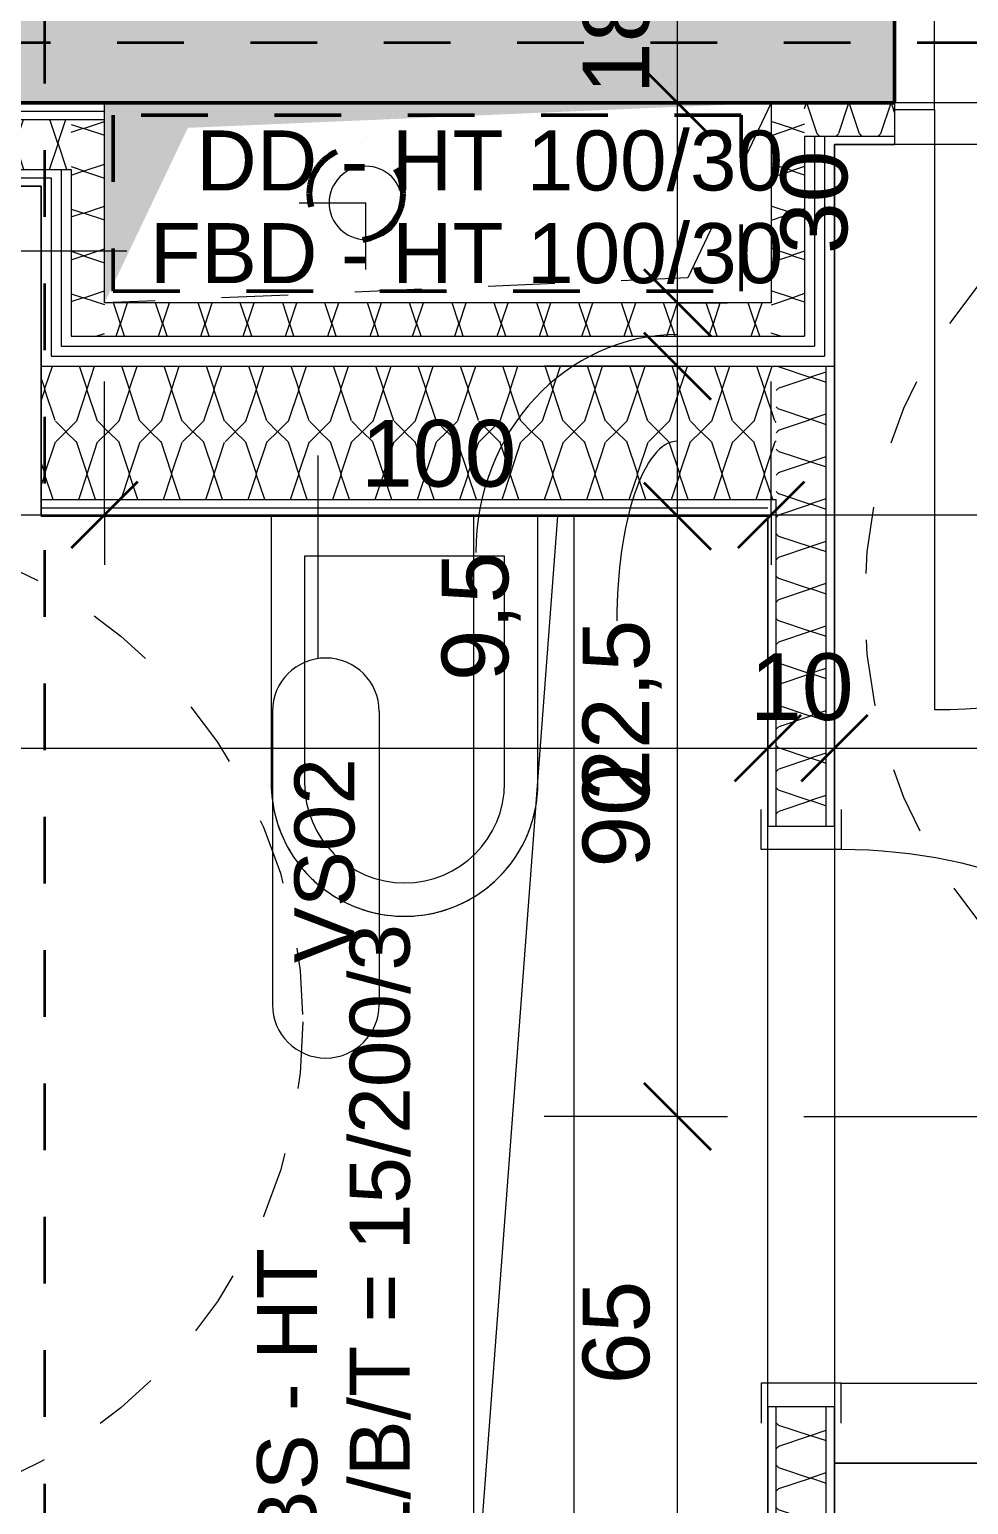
# Model space of a CAD drawing. Header units: metres. Extents: x 3.3 to 48.5, y 58.8 to 100.4.
# Drawn here: x 28.89 to 30.299, y 76.198 to 78.41 of the extents above; entities that cross this region are included whole.
import ezdxf

# ---------------------------------------------------------------- set-up
doc = ezdxf.new("R2010")
doc.units = ezdxf.units.M
for name, pattern in [('Strich Punkt', [0.015875, 0.00635, -0.004763, 0, -0.004763]), ('Strich Punkt Mittel', [0.015875, 0.00635, -0.004763, 0, -0.004763]), ('Verdeckt', [0.003, 0.002, -0.001])]:
    doc.linetypes.add(name, pattern=pattern)
for name, color, linetype, lineweight in [('A-DETL-GENF_', 92, 'Continuous', 13), ('A_2D', 7, 'Continuous', 13), ('A_Bemassung-50_', 4, 'Continuous', 9), ('A_Bemassung_', 4, 'Continuous', 9), ('A_Beschriftung_', 7, 'Continuous', 9), ('A_Bodenschlitz', 7, 'Continuous', 5), ('A_Brandabschnitte', 30, 'Verdeckt', 50), ('A_Decken', 8, 'Continuous', 13), ('A_Durchbruch_Projektion', 8, 'Verdeckt', 5), ('A_Kanal_SW', 34, 'Strich Punkt', 100), ('A_Raeume', 7, 'Continuous', 13), ('A_Raeume_', 7, 'Continuous', 5), ('A_Raster_', 1, 'Continuous', 9), ('A_Sanitaer', 3, 'Continuous', 13), ('A_Tueren', 31, 'Continuous', 13), ('A_Waende', 7, 'Continuous', 13), ('P-PIPE', 3, 'Continuous', 5), ('P-PIPE-CNTR', 3, 'Continuous', 5)]:
    doc.layers.add(name, color=color, linetype=linetype, lineweight=lineweight)
doc.styles.add('Arial_2', font='arial.ttf', dxfattribs={"height": 0.09})
doc.styles.add('Arial_5', font='arial.ttf', dxfattribs={"height": 0.1})
doc.dimstyles.new('WGA-Bemaßung', dxfattribs={"dimscale": 0.3048, "dimtxt": 0.102026, "dimasz": 0.328084, "dimexe": 0.246063, "dimexo": 0.0625, "dimgap": 0.04101, "dimtad": 1, "dimdec": 1, "dimlfac": 100, "dimrnd": 0.5, "dimdsep": 46, "dimtxsty": 'Arial_5', "dimblk1": 'OBLIQUE', "dimblk2": 'OBLIQUE', "dimsah": 1, "dimcen": 0.09, "dimdle": 0.246063, "dimazin": 2, "dimtfac": 1, "dimtdec": 4, "dimtix": 1, "dimtmove": 0, "dimatfit": 3, "dimfxl": 0.656168, "dimfxlon": 1, "dimtvp": 1, "dimtolj": 1, "dimtzin": 0, "dimarcsym": 2})
doc.dimstyles.new('WGA-Bemaßung_1', dxfattribs={"dimscale": 0.3048, "dimtxt": 0.102026, "dimasz": 0.328084, "dimexe": 0.246063, "dimexo": 0.0625, "dimgap": 0.04101, "dimtad": 1, "dimdec": 1, "dimlfac": 100, "dimrnd": 0.5, "dimdsep": 46, "dimtxsty": 'Arial_5', "dimblk1": 'OBLIQUE', "dimblk2": 'OBLIQUE', "dimsah": 1, "dimcen": 0.09, "dimdle": 0.246063, "dimazin": 2, "dimtfac": 1, "dimtdec": 4, "dimtix": 1, "dimtmove": 1, "dimatfit": 3, "dimfxl": 0.656168, "dimfxlon": 1, "dimtvp": 1, "dimtolj": 1, "dimtzin": 0, "dimarcsym": 2})
doc.dimstyles.new('WGA-Bemaßung_2', dxfattribs={"dimscale": 0.3048, "dimtxt": 0.102026, "dimasz": 0.328084, "dimexe": 0.246063, "dimexo": 0.0625, "dimgap": 0.04101, "dimtad": 1, "dimdec": 1, "dimlfac": 100, "dimrnd": 0.5, "dimdsep": 46, "dimtxsty": 'Arial_5', "dimblk1": 'OBLIQUE', "dimblk2": 'OBLIQUE', "dimsah": 1, "dimcen": 0.09, "dimdle": 0.246063, "dimazin": 2, "dimtfac": 1, "dimtdec": 4, "dimtix": 1, "dimtmove": 2, "dimatfit": 3, "dimfxl": 0.656168, "dimfxlon": 1, "dimtvp": 1, "dimtolj": 1, "dimtzin": 0, "dimarcsym": 2})
doc.dimstyles.new('WGA-Bemaßung_3', dxfattribs={"dimscale": 0.3048, "dimtxt": 0.102026, "dimasz": 0.328084, "dimexe": 0.246063, "dimexo": 0.0625, "dimgap": 0.04101, "dimtad": 1, "dimdec": 1, "dimlfac": 100, "dimrnd": 0.5, "dimdsep": 46, "dimtxsty": 'Arial_5', "dimblk1": 'OBLIQUE', "dimblk2": 'OBLIQUE', "dimsah": 1, "dimcen": 0.09, "dimdle": 0.246063, "dimazin": 2, "dimtfac": 1, "dimtdec": 4, "dimtix": 1, "dimtmove": 0, "dimatfit": 3, "dimfxl": 0.656168, "dimfxlon": 1, "dimtvp": 1, "dimtolj": 1, "dimtzin": 0, "dimarcsym": 2})

# ---------------------------------------------------------------- blocks, each defined once
blk = doc.blocks.new('UZ_D1 - SL_0900x2000_Wohnungstür-5426849-263_PP_03DG_BT1')
at = {"layer": 'A_Tueren', "lineweight": 5}
for p, q in [((0.45, 0.1), (0.45, 1)), ((-0.51, 0.1), (-0.45, 0.1)), ((-0.45, 0.1), (-0.45, -0.1)), ((0.45, 0.1), (0.45, -0.1)), ((0.51, 0.1), (0.45, 0.1)), ((-0.45, -0.1), (-0.51, -0.1)), ((0.45, -0.1), (0.51, -0.1))]:
    blk.add_line(p, q, dxfattribs=at)
blk.add_arc((0.45, 0.1), 0.9, 90, 180, dxfattribs=at)
blk = doc.blocks.new('UZ_D1 - SL_0800x2000_Zimmertür_Stahlzarge_GK-7175609-263_PP_03DG_BT1')
at = {"layer": 'A_Tueren', "lineweight": 5}
for p, q in [((0.4, 0.06), (0.4, 0.86)), ((-0.46, 0.06), (-0.4, 0.06)), ((-0.4, 0.06), (-0.4, -0.06)), ((0.4, 0.06), (0.4, -0.06)), ((0.46, 0.06), (0.4, 0.06)), ((-0.4, -0.06), (-0.46, -0.06)), ((0.4, -0.06), (0.46, -0.06))]:
    blk.add_line(p, q, dxfattribs=at)
blk.add_arc((0.4, 0.06), 0.8, 90, 180, dxfattribs=at)
blk = doc.blocks.new('Sani_WC-Wandbasierend - 400x600-3803100-263_PP_03DG_BT1')
at = {"layer": 'A_Sanitaer', "lineweight": 5}
for p, q in [((-0.075, 0.5125), (-0.075, 0.1125)), ((-0.075, 0.5125), (-0.075, 0.1125)), ((-0.025, 0.5125), (-0.025, 0.1725)), ((0.275, 0.1725), (0.275, 0.5125)), ((0.325, 0.1125), (0.325, 0.5125)), ((0.325, 0.1125), (0.325, 0.5125)), ((-0.025, 0.1725), (0.275, 0.1725)), ((-0.075, 0.1125), (0.325, 0.1125))]:
    blk.add_line(p, q, dxfattribs=at)
for radius, start, end in [(0.2, 0, 180), (0.2, 101.334, 112.8529), (0.2, 97.6033, 101.334), (0.2, 82.3967, 97.6033), (0.2, 78.666, 82.3967), (0.2, 67.1471, 78.666), (0.2, 118.3339, 128.1952), (0.2, 112.8529, 118.3339), (0.2, 61.6661, 67.1471), (0.2, 51.8048, 61.6661), (0.2, 128.1952, 134.0719), (0.2, 45.9281, 51.8048), (0.2, 134.0719, 143.7338), (0.15, 0, 180), (0.2, 36.2662, 45.9281), (0.2, 143.7338, 149.4915), (0.2, 30.5085, 36.2662), (0.2, 152.2044, 159.851), (0.2, 149.4915, 152.0709), (0.2, 20.149, 30.5085), (0.2, 159.851, 164.7803), (0.2, 15.2197, 20.149), (0.2, 164.7803, 180), (0.2, 0, 15.2197)]:
    blk.add_arc((0.125, 0.5125), radius, start, end, dxfattribs=at)
blk = doc.blocks.new('Symbol_Schatten - Bodendurchbruch_Schatten-V39-263_PP_03DG_BT1')
at = {"layer": 'A-DETL-GENF_'}
blk.add_hatch(color=256, dxfattribs=at).paths.add_polyline_path([(-0.5, -0.15), (-0.375, 0.1125), (0.5, 0.15), (-0.5, 0.15), (-0.5, 0.1)])
blk = doc.blocks.new('Symbol_Schatten_Verdeckt_unten - Bodendurchbruch_Schatten_Verdeckt_unten-V40-263_PP_03DG_BT1')
at = {"layer": 'A_Durchbruch_Projektion'}
for p, q in [((-0.375, 0.1125), (0.5, 0.15)), ((-0.5, -0.15), (-0.375, 0.1125))]:
    blk.add_line(p, q, dxfattribs=at)
blk = doc.blocks.new('Allg_BS - HKLS-V51-263_PP_03DG_BT1')
at = {"layer": 'A_Bodenschlitz'}
for p, q in [((-0.0744, 0.0419), (-0.0744, 0.6117)), ((0.0218, 0.2144), (0.0516, 0.6117)), ((0.0756, 0.6117), (0.0756, -0.9383)), ((-0.0646, -0.9383), (0.0213, 0.2073)), ((0.0213, 0.2073), (0.0218, 0.2144)), ((-0.0744, -0.9383), (-0.0744, 0.0419)), ((-0.0744, -1.0685), (-0.0721, -1.0383)), ((-0.0744, -1.0685), (-0.0744, -1.0383)), ((0.0756, -1.0383), (0.0756, -1.0685)), ((0.0756, -1.0685), (-0.0744, -1.0685))]:
    blk.add_line(p, q, dxfattribs=at)
blk = doc.blocks.new('BS_Tuer_PP - rechts-10002445-263_PP_03DG_BT1')
at = {"layer": 'A_Beschriftung_'}
blk.add_line((0, 0.000124), (0, -0.010513), dxfattribs=at)
blk = doc.blocks.new('DIMBLOCK192-263_PP_03DG_BT1')
at = {"layer": 'A_Bemassung-50_', "lineweight": 35, "transparency": 16777216}
for p, q in [((29.862, 76.7805), (29.812, 76.8305)), ((29.862, 76.7805), (29.912, 76.7305)), ((29.862, 76.1305), (29.812, 76.1805)), ((29.862, 76.1305), (29.912, 76.0805))]:
    blk.add_line(p, q, dxfattribs=at)
at = {"layer": 'A_Bemassung-50_', "transparency": 16777216}
for p, q in [((29.862, 76.7805), (29.662, 76.7805)), ((29.862, 76.1305), (29.862, 76.7805)), ((29.862, 76.7805), (29.937, 76.7805)), ((29.862, 76.1305), (29.662, 76.1305)), ((29.862, 76.1305), (29.937, 76.1305))]:
    blk.add_line(p, q, dxfattribs=at)
at = {"layer": 'A_Bemassung-50_', "color": 0, "transparency": 16777216, "insert": (29.7197, 76.3786), "char_height": 0.1, "width": 0.184588, "attachment_point": 1, "rotation": 90, "line_spacing_factor": 0.941778, "style": 'Arial_5'}
blk.add_mtext('65', dxfattribs=at)
blk = doc.blocks.new('_Oblique')
at = {"color": 0, "linetype": 'ByBlock', "lineweight": -2}
blk.add_line((-0.5, -0.5), (0.5, 0.5), dxfattribs=at)
blk = doc.blocks.new('DIMBLOCK193-263_PP_03DG_BT1')
at = {"layer": 'A_Bemassung-50_', "lineweight": 35, "transparency": 16777216}
for p, q in [((29.862, 77.6805), (29.812, 77.7305)), ((29.862, 77.6805), (29.912, 77.6305)), ((29.862, 76.7805), (29.812, 76.8305)), ((29.862, 76.7805), (29.912, 76.7305))]:
    blk.add_line(p, q, dxfattribs=at)
at = {"layer": 'A_Bemassung-50_', "transparency": 16777216}
for p, q in [((29.862, 77.6805), (29.662, 77.6805)), ((29.862, 76.7805), (29.862, 77.6805)), ((29.862, 77.6805), (29.937, 77.6805)), ((29.862, 76.7805), (29.662, 76.7805)), ((29.862, 76.7805), (29.937, 76.7805))]:
    blk.add_line(p, q, dxfattribs=at)
at = {"layer": 'A_Bemassung-50_', "color": 0, "transparency": 16777216, "insert": (29.7197, 77.1536), "char_height": 0.1, "width": 0.184588, "attachment_point": 1, "rotation": 90, "line_spacing_factor": 0.941778, "style": 'Arial_5'}
blk.add_mtext('90', dxfattribs=at)
blk = doc.blocks.new('DIMBLOCK194-263_PP_03DG_BT1')
at = {"layer": 'A_Bemassung-50_', "lineweight": 35, "transparency": 16777216}
for p, q in [((29.862, 77.9055), (29.812, 77.9555)), ((29.862, 77.9055), (29.912, 77.8555)), ((29.862, 77.6805), (29.812, 77.7305)), ((29.862, 77.6805), (29.912, 77.6305))]:
    blk.add_line(p, q, dxfattribs=at)
at = {"layer": 'A_Bemassung-50_', "transparency": 16777216}
for p, q in [((29.862, 77.9055), (29.662, 77.9055)), ((29.862, 77.6805), (29.862, 77.9055)), ((29.862, 77.9055), (29.937, 77.9055)), ((29.862, 77.6805), (29.662, 77.6805)), ((29.862, 77.6805), (29.937, 77.6805))]:
    blk.add_line(p, q, dxfattribs=at)
blk.add_ellipse((29.862, 77.5236), major_axis=(0, 0.2694), ratio=0.337683, start_param=0, end_param=1.570796, dxfattribs=at)
at = {"layer": 'A_Bemassung-50_', "color": 0, "transparency": 16777216, "insert": (29.7197, 77.2536), "char_height": 0.1, "width": 0.323972, "attachment_point": 1, "rotation": 90, "line_spacing_factor": 0.941778, "style": 'Arial_5'}
blk.add_mtext('22,5', dxfattribs=at)
blk = doc.blocks.new('DIMBLOCK195-263_PP_03DG_BT1')
at = {"layer": 'A_Bemassung-50_', "lineweight": 35, "transparency": 16777216}
for p, q in [((29.862, 78.0005), (29.812, 78.0505)), ((29.862, 78.0005), (29.912, 77.9505)), ((29.862, 77.9055), (29.812, 77.9555)), ((29.862, 77.9055), (29.912, 77.8555))]:
    blk.add_line(p, q, dxfattribs=at)
at = {"layer": 'A_Bemassung-50_', "transparency": 16777216}
for p, q in [((29.862, 78.0005), (29.662, 78.0005)), ((29.862, 77.9055), (29.862, 78.0005)), ((29.862, 78.0005), (29.937, 78.0005)), ((29.862, 77.9055), (29.662, 77.9055)), ((29.862, 77.9055), (29.937, 77.9055))]:
    blk.add_line(p, q, dxfattribs=at)
blk.add_ellipse((29.862, 77.6262), major_axis=(0, 0.3268), ratio=0.925346, start_param=0, end_param=1.570796, dxfattribs=at)
at = {"layer": 'A_Bemassung-50_', "color": 0, "transparency": 16777216, "insert": (29.5083, 77.4331), "char_height": 0.1, "width": 0.231677, "attachment_point": 1, "rotation": 90, "line_spacing_factor": 0.941778, "style": 'Arial_5'}
blk.add_mtext('9,5', dxfattribs=at)
blk = doc.blocks.new('DIMBLOCK196-263_PP_03DG_BT1')
at = {"layer": 'A_Bemassung-50_', "lineweight": 35, "transparency": 16777216}
for p, q in [((29.862, 78.3005), (29.812, 78.3505)), ((29.862, 78.3005), (29.912, 78.2505)), ((29.862, 78.0005), (29.812, 78.0505)), ((29.862, 78.0005), (29.912, 77.9505))]:
    blk.add_line(p, q, dxfattribs=at)
at = {"layer": 'A_Bemassung-50_', "transparency": 16777216}
for p, q in [((29.862, 78.3005), (29.662, 78.3005)), ((29.862, 78.0005), (29.862, 78.3005)), ((29.862, 78.3005), (29.937, 78.3005)), ((29.862, 78.0005), (29.662, 78.0005)), ((29.862, 78.0005), (29.937, 78.0005))]:
    blk.add_line(p, q, dxfattribs=at)
at = {"layer": 'A_Bemassung-50_', "color": 0, "transparency": 16777216, "insert": (30.0168, 78.0736), "char_height": 0.1, "width": 0.184588, "attachment_point": 1, "rotation": 90, "line_spacing_factor": 0.941778, "style": 'Arial_5'}
blk.add_mtext('30', dxfattribs=at)
blk = doc.blocks.new('DIMBLOCK197-263_PP_03DG_BT1')
at = {"layer": 'A_Bemassung-50_', "lineweight": 35, "transparency": 16777216}
for p, q in [((29.862, 78.4805), (29.812, 78.5305)), ((29.862, 78.4805), (29.912, 78.4305)), ((29.862, 78.3005), (29.812, 78.3505)), ((29.862, 78.3005), (29.912, 78.2505))]:
    blk.add_line(p, q, dxfattribs=at)
at = {"layer": 'A_Bemassung-50_', "transparency": 16777216}
for p, q in [((29.862, 78.4805), (29.662, 78.4805)), ((29.862, 78.3005), (29.862, 78.4805)), ((29.862, 78.4805), (29.937, 78.4805)), ((29.862, 78.3005), (29.662, 78.3005)), ((29.862, 78.3005), (29.937, 78.3005))]:
    blk.add_line(p, q, dxfattribs=at)
at = {"layer": 'A_Bemassung-50_', "color": 0, "transparency": 16777216, "insert": (29.7197, 78.3136), "char_height": 0.1, "width": 0.184588, "attachment_point": 1, "rotation": 90, "line_spacing_factor": 0.941778, "style": 'Arial_5'}
blk.add_mtext('18', dxfattribs=at)
blk = doc.blocks.new('BS_Wand_Lollipop - links_unten-2026911-263_PP_03DG_BT1')
at = {"layer": 'A_Beschriftung_'}
for p, q in [((-0.00467, 0.001367), (-0.01347, 0.001367)), ((-0.003087, 0), (0.003, 0)), ((-0.00467, -0.001833), (-0.01347, -0.001833))]:
    blk.add_line(p, q, dxfattribs=at)
for centre, start, end in [((-0.01347, -0.000233), 90, 270), ((-0.00467, -0.000233), 270, 90)]:
    blk.add_arc(centre, 0.0016, start, end, dxfattribs=at)
blk = doc.blocks.new('DIMBLOCK492-263_PP_03DG_BT1')
at = {"layer": 'A_Bemassung-50_', "transparency": 16777216}
for p, q in [((26.1002, 77.3326), (26.1002, 77.5326)), ((29.9977, 77.3326), (29.9977, 77.5326)), ((26.1002, 77.3326), (29.9977, 77.3326)), ((26.1002, 77.3326), (26.1002, 77.2576)), ((29.9977, 77.3326), (29.9977, 77.2576))]:
    blk.add_line(p, q, dxfattribs=at)
at = {"layer": 'A_Bemassung-50_', "lineweight": 35, "transparency": 16777216}
for p, q in [((26.1002, 77.3326), (26.1502, 77.3826)), ((29.9977, 77.3326), (30.0477, 77.3826)), ((26.1002, 77.3326), (26.0502, 77.2826)), ((29.9977, 77.3326), (29.9477, 77.2826))]:
    blk.add_line(p, q, dxfattribs=at)
at = {"layer": 'A_Bemassung-50_', "color": 0, "transparency": 16777216, "insert": (27.9336, 77.4749), "char_height": 0.1, "width": 0.276883, "attachment_point": 1, "line_spacing_factor": 0.941778, "style": 'Arial_5'}
blk.add_mtext('390', dxfattribs=at)
blk = doc.blocks.new('DIMBLOCK493-263_PP_03DG_BT1')
at = {"layer": 'A_Bemassung-50_', "transparency": 16777216}
for p, q in [((29.9977, 77.3326), (29.9977, 77.5326)), ((30.0977, 77.3326), (30.0977, 77.5326)), ((29.9977, 77.3326), (30.0977, 77.3326)), ((29.9977, 77.3326), (29.9977, 77.2576)), ((30.0977, 77.3326), (30.0977, 77.2576))]:
    blk.add_line(p, q, dxfattribs=at)
at = {"layer": 'A_Bemassung-50_', "lineweight": 35, "transparency": 16777216}
for p, q in [((29.9977, 77.3326), (30.0477, 77.3826)), ((30.0977, 77.3326), (30.1477, 77.3826)), ((29.9977, 77.3326), (29.9477, 77.2826)), ((30.0977, 77.3326), (30.0477, 77.2826))]:
    blk.add_line(p, q, dxfattribs=at)
at = {"layer": 'A_Bemassung-50_', "color": 0, "transparency": 16777216, "insert": (29.9708, 77.4749), "char_height": 0.1, "width": 0.184588, "attachment_point": 1, "line_spacing_factor": 0.941778, "style": 'Arial_5'}
blk.add_mtext('10', dxfattribs=at)
blk = doc.blocks.new('DIMBLOCK494-263_PP_03DG_BT1')
at = {"layer": 'A_Bemassung-50_', "transparency": 16777216}
for p, q in [((30.0977, 77.3326), (30.0977, 77.5326)), ((31.7277, 77.3326), (31.7277, 77.5326)), ((30.0977, 77.3326), (31.7277, 77.3326)), ((30.0977, 77.3326), (30.0977, 77.2576)), ((31.7277, 77.3326), (31.7277, 77.2576))]:
    blk.add_line(p, q, dxfattribs=at)
at = {"layer": 'A_Bemassung-50_', "lineweight": 35, "transparency": 16777216}
for p, q in [((30.0977, 77.3326), (30.1477, 77.3826)), ((31.7277, 77.3326), (31.7777, 77.3826)), ((30.0977, 77.3326), (30.0477, 77.2826)), ((31.7277, 77.3326), (31.6777, 77.2826))]:
    blk.add_line(p, q, dxfattribs=at)
at = {"layer": 'A_Bemassung-50_', "color": 0, "transparency": 16777216, "insert": (30.7973, 77.4749), "char_height": 0.1, "width": 0.276883, "attachment_point": 1, "line_spacing_factor": 0.941778, "style": 'Arial_5'}
blk.add_mtext('163', dxfattribs=at)
blk = doc.blocks.new('DIMBLOCK511-263_PP_03DG_BT1')
at = {"layer": 'A_Bemassung-50_', "transparency": 16777216}
for p, q in [((25.9377, 77.6826), (25.9377, 77.8826)), ((29.0027, 77.6826), (29.0027, 77.8826)), ((25.9377, 77.6826), (29.0027, 77.6826)), ((25.9377, 77.6826), (25.9377, 77.6076)), ((29.0027, 77.6826), (29.0027, 77.6076))]:
    blk.add_line(p, q, dxfattribs=at)
at = {"layer": 'A_Bemassung-50_', "lineweight": 35, "transparency": 16777216}
for p, q in [((25.9377, 77.6826), (25.9877, 77.7326)), ((29.0027, 77.6826), (29.0527, 77.7326)), ((25.9377, 77.6826), (25.8877, 77.6326)), ((29.0027, 77.6826), (28.9527, 77.6326))]:
    blk.add_line(p, q, dxfattribs=at)
at = {"layer": 'A_Bemassung-50_', "color": 0, "transparency": 16777216, "insert": (27.2967, 77.8249), "char_height": 0.1, "width": 0.416266, "attachment_point": 1, "line_spacing_factor": 0.941778, "style": 'Arial_5'}
blk.add_mtext('306,5', dxfattribs=at)
blk = doc.blocks.new('DIMBLOCK512-263_PP_03DG_BT1')
at = {"layer": 'A_Bemassung-50_', "transparency": 16777216}
for p, q in [((29.0027, 77.6826), (29.0027, 77.8826)), ((30.0027, 77.6826), (30.0027, 77.8826)), ((29.0027, 77.6826), (30.0027, 77.6826)), ((29.0027, 77.6826), (29.0027, 77.6076)), ((30.0027, 77.6826), (30.0027, 77.6076))]:
    blk.add_line(p, q, dxfattribs=at)
at = {"layer": 'A_Bemassung-50_', "lineweight": 35, "transparency": 16777216}
for p, q in [((29.0027, 77.6826), (29.0527, 77.7326)), ((30.0027, 77.6826), (30.0527, 77.7326)), ((29.0027, 77.6826), (28.9527, 77.6326)), ((30.0027, 77.6826), (29.9527, 77.6326))]:
    blk.add_line(p, q, dxfattribs=at)
at = {"layer": 'A_Bemassung-50_', "color": 0, "transparency": 16777216, "insert": (29.3873, 77.8249), "char_height": 0.1, "width": 0.276883, "attachment_point": 1, "line_spacing_factor": 0.941778, "style": 'Arial_5'}
blk.add_mtext('100', dxfattribs=at)
blk = doc.blocks.new('DIMBLOCK513-263_PP_03DG_BT1')
at = {"layer": 'A_Bemassung-50_', "transparency": 16777216}
for p, q in [((30.0027, 77.6826), (30.0027, 77.8826)), ((38.8827, 77.6826), (38.8827, 77.8826)), ((30.0027, 77.6826), (38.8827, 77.6826)), ((30.0027, 77.6826), (30.0027, 77.6076)), ((38.8827, 77.6826), (38.8827, 77.6076))]:
    blk.add_line(p, q, dxfattribs=at)
at = {"layer": 'A_Bemassung-50_', "lineweight": 35, "transparency": 16777216}
for p, q in [((30.0027, 77.6826), (30.0527, 77.7326)), ((38.8827, 77.6826), (38.9327, 77.7326)), ((30.0027, 77.6826), (29.9527, 77.6326)), ((38.8827, 77.6826), (38.8327, 77.6326))]:
    blk.add_line(p, q, dxfattribs=at)
at = {"layer": 'A_Bemassung-50_', "color": 0, "transparency": 16777216, "insert": (34.3273, 77.8249), "char_height": 0.1, "width": 0.276883, "attachment_point": 1, "line_spacing_factor": 0.941778, "style": 'Arial_5'}
blk.add_mtext('888', dxfattribs=at)

msp = doc.modelspace()

# ---------------------------------------------------------------- hatches: boundary and pattern name
at = {"layer": 'A_Waende', "lineweight": 5}
h = msp.add_hatch(dxfattribs=at)
h.set_pattern_fill('FP_4', color=250, style=0, pattern_type=2)
h.set_pattern_definition([(45, (0, 0), (-0.08980256, 0.08980256), []), (45, (0.0898, 0), (-0.08980256, 0.08980256), [0.0635, -0.03175])])
h.paths.add_polyline_path([(30.1509, 78.3005), (30.1877, 78.3005), (30.1877, 78.4805), (22.0727, 78.4805), (22.0727, 78.3005), (30.1359, 78.3005)])
h.paths.add_polyline_path([(16.5927, 78.3005), (21.0527, 78.3005), (21.0527, 78.4805), (15.0327, 78.4805), (15.0327, 78.3005), (16.5777, 78.3005)])
h.paths.add_polyline_path([(38.8302, 78.3005), (39.0827, 78.3005), (39.0827, 78.4805), (31.2077, 78.4805), (31.2077, 78.3005), (38.8152, 78.3005)])
h = msp.add_hatch(dxfattribs=at)
h.set_pattern_fill('FP_16', color=250, angle=225, style=0, pattern_type=2)
h.set_pattern_definition([(135, (30.09729, 78.10277), (-0.254, 0.127003), [0.02245, -0.15715]), (135, (29.98698, 78.15086), (-0.254, 0.127003), [0.02245, -0.15715]), (135, (30.09729, 78.16641), (-0.254, 0.127003), [0.02245, -0.15715]), (135, (29.98628, 78.21379), (-0.254, 0.127003), [0.02245, -0.15715]), (161.565, (30.081737, 78.11833), (-0.507998, 0.127001), [0.0502, -0.35141]), (161.565, (30.03436, 78.134592), (-0.507998, 0.127001), [0.0502, -0.35141]), (161.565, (30.081737, 78.18197), (-0.5079977, 0.127001), [0.0502, -0.35141]), (161.565, (30.03436, 78.19823), (-0.5079977, 0.127001), [0.0502, -0.35141]), (225, (29.98628, 78.11904), (0.254, 0.127003), [0.02245, -0.15715]), (225, (30.09729, 78.16641), (0.254, 0.127003), [0.02245, -0.15715]), (225, (29.98628, 78.182675), (0.254, 0.127003), [0.02245, -0.15715]), (225, (30.09729, 78.23005), (0.254, 0.127003), [0.02245, -0.15715]), (198.435, (30.03436, 78.134592), (0.507998, 0.127001), [0.0502, -0.35141]), (198.435, (30.081737, 78.150856), (0.507998, 0.127001), [0.0502, -0.35141]), (198.435, (30.03436, 78.19823), (0.5079977, 0.127001), [0.0502, -0.35141]), (198.435, (30.081737, 78.214495), (0.5079977, 0.1270007), [0.0502, -0.35141])])
h.paths.add_polyline_path([(30.0102, 77.9505), (30.0527, 77.9505), (30.0527, 78.3005), (30.0027, 78.3005), (30.0027, 77.9505)])
h = msp.add_hatch(dxfattribs=at)
h.set_pattern_fill('FP_93', color=250, angle=45, style=0, pattern_type=2)
h.set_pattern_definition([(45, (30.91259, 78.23783), (0.127003, 0.254), [0.02245, -0.15715]), (45, (30.95996, 78.34885), (0.1270034, 0.254), [0.02245, -0.15715]), (45, (30.97623, 78.23783), (0.1270034, 0.254), [0.02245, -0.15715]), (45, (31.0236, 78.34885), (0.1270034, 0.254), [0.02245, -0.15715]), (71.565, (30.92885, 78.254093), (0.1270007, 0.5079977), [0.0502, -0.35141]), (71.565, (30.944407, 78.302177), (0.1270007, 0.5079977), [0.0502, -0.35141]), (71.565, (30.99249, 78.254093), (0.1270007, 0.5079977), [0.0502, -0.35141]), (71.565, (31.00734, 78.30147), (0.1270007, 0.5079977), [0.0502, -0.35141]), (135, (30.92885, 78.34885), (0.127003, -0.254), [0.02245, -0.15715]), (135, (30.97623, 78.23783), (0.1270034, -0.254), [0.02245, -0.15715]), (135, (30.99178, 78.34955), (0.1270034, -0.254), [0.02245, -0.15715]), (135, (31.03987, 78.23783), (0.1270034, -0.254), [0.02245, -0.15715]), (108.435, (30.944407, 78.302177), (0.1270007, -0.5079977), [0.0502, -0.35141]), (108.435, (30.959963, 78.254093), (0.1270007, -0.5079977), [0.0502, -0.35141]), (108.435, (31.00734, 78.30147), (0.1270007, -0.5079977), [0.0502, -0.35141]), (108.435, (31.023603, 78.254093), (0.1270007, -0.5079977), [0.0502, -0.35141])])
h.paths.add_polyline_path([(30.0527, 78.2505), (30.1877, 78.2505), (30.1877, 78.3005), (30.0527, 78.3005)])
h.paths.add_polyline_path([(31.6438, 78.2505), (31.7402, 78.2505), (31.7402, 78.3005), (31.2077, 78.3005), (31.2077, 78.2505), (31.5463, 78.2505)])
h = msp.add_hatch(dxfattribs=at)
h.set_pattern_fill('FP_49', color=250, angle=45, style=0, pattern_type=2)
h.set_pattern_definition([(45, (27.50433, 78.1756), (0.1270034, 0.254), [0.02245, -0.15715]), (45, (27.55171, 78.28662), (0.1270034, 0.254), [0.02245, -0.15715]), (45, (27.56797, 78.1756), (0.1270034, 0.254), [0.02245, -0.15715]), (45, (27.61535, 78.28662), (0.1270034, 0.254), [0.02245, -0.15715]), (71.565, (27.51989, 78.19116), (0.1270007, 0.5079977), [0.0502, -0.35141]), (71.565, (27.535445, 78.239244), (0.1270007, 0.5079977), [0.0502, -0.35141]), (71.565, (27.58353, 78.19116), (0.1270007, 0.5079977), [0.0502, -0.35141]), (71.565, (27.599085, 78.239244), (0.1270007, 0.5079977), [0.0502, -0.35141]), (135, (27.51918, 78.28662), (0.1270034, -0.254), [0.02245, -0.15715]), (135, (27.56797, 78.1756), (0.1270034, -0.254), [0.02245, -0.15715]), (135, (27.58282, 78.28662), (0.1270034, -0.254), [0.02245, -0.15715]), (135, (27.630905, 78.1749), (0.1270034, -0.254), [0.02245, -0.15715]), (108.435, (27.535445, 78.239244), (0.1270007, -0.5079977), [0.0502, -0.35141]), (108.435, (27.55171, 78.191868), (0.1270007, -0.5079977), [0.0502, -0.35141]), (108.435, (27.599085, 78.239244), (0.1270007, -0.5079977), [0.0502, -0.35141]), (108.435, (27.61464, 78.19116), (0.1270007, -0.5079977), [0.0502, -0.35141])])
h.paths.add_polyline_path([(28.895, 78.2005), (28.9527, 78.2005), (28.9527, 78.2755), (26.0752, 78.2754), (26.0752, 78.2005), (28.7759, 78.2005)])
h = msp.add_hatch(dxfattribs=at)
h.set_pattern_fill('FP_17', color=250, angle=-135, style=0, pattern_type=2)
h.set_pattern_definition([(315, (28.90794, 78.10277), (0.254, -0.127003), [0.02245, -0.15715]), (315, (29.018955, 78.0554), (0.254, -0.127003), [0.02245, -0.15715]), (315, (28.90794, 78.03913), (0.254, -0.127003), [0.02245, -0.15715]), (315, (29.018955, 77.99176), (0.254, -0.127003), [0.02245, -0.15715]), (341.565, (28.923496, 78.087216), (0.507998, -0.127001), [0.0502, -0.35141]), (341.565, (28.97087, 78.070953), (0.507998, -0.127001), [0.0502, -0.35141]), (341.565, (28.923496, 78.023576), (0.5079977, -0.1270007), [0.0502, -0.35141]), (341.565, (28.97158, 78.00802), (0.5079977, -0.1270007), [0.0502, -0.35141]), (45, (29.01825, 78.08722), (-0.254, -0.127003), [0.02245, -0.15715]), (45, (28.90794, 78.03913), (-0.254, -0.127003), [0.02245, -0.15715]), (45, (29.01825, 78.02358), (-0.254, -0.127003), [0.02245, -0.15715]), (45, (28.90723, 77.9762), (-0.254, -0.127003), [0.02245, -0.15715]), (18.435, (28.97087, 78.070953), (-0.507998, -0.127001), [0.0502, -0.35141]), (18.435, (28.924203, 78.055396), (-0.507998, -0.127001), [0.0502, -0.35141]), (18.435, (28.97158, 78.00802), (-0.5079977, -0.1270007), [0.0502, -0.35141]), (18.435, (28.923496, 77.992464), (-0.5079977, -0.1270007), [0.0502, -0.35141])])
h.paths.add_polyline_path([(28.9527, 77.9505), (29.0027, 77.9505), (29.0027, 78.2755), (28.9527, 78.2755), (28.9527, 77.9921)])
h = msp.add_hatch(dxfattribs=at)
h.set_pattern_fill('FP_22', color=250, angle=45, style=0, pattern_type=2)
h.set_pattern_definition([(45, (29.50262, 77.90549), (0.127003, 0.254), [0.02245, -0.15715]), (45, (29.54999, 78.016505), (0.127003, 0.254), [0.02245, -0.15715]), (45, (29.56626, 77.90549), (0.127003, 0.254), [0.02245, -0.15715]), (45, (29.61363, 78.016505), (0.127003, 0.254), [0.02245, -0.15715]), (71.565, (29.518173, 77.921046), (0.1270007, 0.5079977), [0.0502, -0.35141]), (71.565, (29.534436, 77.968422), (0.1270007, 0.5079977), [0.0502, -0.35141]), (71.565, (29.581812, 77.921046), (0.1270007, 0.5079977), [0.0502, -0.35141]), (71.565, (29.59737, 77.96913), (0.1270007, 0.5079977), [0.0502, -0.35141]), (135, (29.51888, 78.016505), (0.127003, -0.254), [0.02245, -0.15715]), (135, (29.56626, 77.90549), (0.127003, -0.254), [0.02245, -0.15715]), (135, (29.58252, 78.016505), (0.127003, -0.254), [0.02245, -0.15715]), (135, (29.629895, 77.90549), (0.127003, -0.254), [0.02245, -0.15715]), (108.435, (29.534436, 77.968422), (0.1270007, -0.5079977), [0.0502, -0.35141]), (108.435, (29.549992, 77.921753), (0.1270007, -0.5079977), [0.0502, -0.35141]), (108.435, (29.59737, 77.96913), (0.1270007, -0.5079977), [0.0502, -0.35141]), (108.435, (29.61363, 77.921753), (0.1270007, -0.5079977), [0.0502, -0.35141])])
h.paths.add_polyline_path([(29.5565, 77.9505), (30.0027, 77.9505), (30.0027, 78.0005), (29.0027, 78.0005), (29.0027, 77.9505), (29.4253, 77.9505)])
h = msp.add_hatch(dxfattribs=at)
h.set_pattern_fill('FP_47', color=250, angle=45, style=0, pattern_type=2)
h.set_pattern_definition([(45, (29.45312, 77.68063), (0.127003, 0.254), [0.02245, -0.15715]), (45, (29.500495, 77.791645), (0.127003, 0.254), [0.02245, -0.15715]), (45, (29.51605, 77.67992), (0.127003, 0.254), [0.02245, -0.15715]), (45, (29.564135, 77.791645), (0.127003, 0.254), [0.02245, -0.15715]), (71.565, (29.468675, 77.696186), (0.1270007, 0.5079977), [0.0502, -0.35141]), (71.565, (29.48423, 77.74427), (0.1270007, 0.5079977), [0.0502, -0.35141]), (71.565, (29.532315, 77.696186), (0.1270007, 0.5079977), [0.0502, -0.35141]), (71.565, (29.54787, 77.74427), (0.1270007, 0.5079977), [0.0502, -0.35141]), (135, (29.46797, 77.791645), (0.127003, -0.254), [0.02245, -0.15715]), (135, (29.51605, 77.67992), (0.127003, -0.254), [0.02245, -0.15715]), (135, (29.53161, 77.791645), (0.127003, -0.254), [0.02245, -0.15715]), (135, (29.57969, 77.67992), (0.127003, -0.254), [0.02245, -0.15715]), (108.435, (29.48423, 77.74427), (0.1270007, -0.5079977), [0.0502, -0.35141]), (108.435, (29.499788, 77.696186), (0.1270007, -0.5079977), [0.0502, -0.35141]), (108.435, (29.54787, 77.74427), (0.1270007, -0.5079977), [0.0502, -0.35141]), (108.435, (29.563427, 77.696186), (0.1270007, -0.5079977), [0.0502, -0.35141])])
h.paths.add_polyline_path([(29.4253, 77.7055), (30.0102, 77.7055), (30.0102, 77.9055), (28.9077, 77.9055), (28.9077, 77.7055), (29.0843, 77.7055)])
h = msp.add_hatch(dxfattribs=at)
h.set_pattern_fill('FP_48', color=250, angle=-135, style=0, pattern_type=2)
h.set_pattern_definition([(315, (29.99759, 76.96787), (0.254, -0.1270034), [0.02245, -0.15715]), (315, (30.10861, 76.92049), (0.254, -0.1270034), [0.02245, -0.15715]), (315, (29.99759, 76.90423), (0.254, -0.1270034), [0.02245, -0.15715]), (315, (30.10861, 76.85685), (0.254, -0.1270034), [0.02245, -0.15715]), (341.565, (30.013147, 76.95231), (0.5079977, -0.1270007), [0.0502, -0.35141]), (341.565, (30.06123, 76.936753), (0.5079977, -0.1270007), [0.0502, -0.35141]), (341.565, (30.013147, 76.88867), (0.5079977, -0.1270007), [0.0502, -0.35141]), (341.565, (30.06123, 76.873114), (0.5079977, -0.1270007), [0.0502, -0.35141]), (45, (30.10931, 76.95231), (-0.254, -0.1270034), [0.02245, -0.15715]), (45, (29.99759, 76.90423), (-0.254, -0.1270034), [0.02245, -0.15715]), (45, (30.10931, 76.88867), (-0.254, -0.1270034), [0.02245, -0.15715]), (45, (29.99759, 76.84059), (-0.254, -0.1270034), [0.02245, -0.15715]), (18.435, (30.06123, 76.936753), (-0.5079977, -0.1270007), [0.0502, -0.35141]), (18.435, (30.013854, 76.92049), (-0.5079977, -0.1270007), [0.0502, -0.35141]), (18.435, (30.06123, 76.873114), (-0.5079977, -0.1270007), [0.0502, -0.35141]), (18.435, (30.013854, 76.85685), (-0.5079977, -0.1270007), [0.0502, -0.35141])])
h.paths.add_polyline_path([(30.0102, 76.043), (30.0852, 76.0433), (30.0852, 76.3455), (30.0102, 76.3455), (30.0102, 76.043)])
h.paths.add_polyline_path([(30.0852, 77.2155), (30.0852, 77.9055), (30.0102, 77.9055), (30.0102, 77.2155)])

# ---------------------------------------------------------------- linework, layer by layer
at = {"layer": 'A_2D', "linetype": 'Verdeckt', "lineweight": 5}
for centre in [(30.8927, 77.5505), (28.5502, 76.9221)]:
    msp.add_circle(centre, 0.75, dxfattribs=at)
at = {"layer": 'A_Brandabschnitte'}
for p, q in [((29.0158, 78.2822), (29.0158, 78.0181)), ((29.9577, 78.2822), (29.0158, 78.2822)), ((29.9577, 78.0181), (29.9577, 78.2822)), ((29.0158, 78.0181), (29.9577, 78.0181))]:
    msp.add_line(p, q, dxfattribs=at)
at = {"layer": 'A_Decken'}
for p, q in [((31.2077, 78.3005), (30.1877, 78.3005)), ((30.0977, 77.2155), (30.0977, 76.3455))]:
    msp.add_line(p, q, dxfattribs=at)
at = {"layer": 'A_Kanal_SW'}
msp.add_circle((29.3801, 78.164), 0.07, dxfattribs=at)
at = {"layer": 'A_Raeume', "color": 8, "linetype": 'Verdeckt'}
msp.add_line((31.2777, 76.2605), (30.0977, 76.2605), dxfattribs=at)
at = {"layer": 'A_Raeume_', "flags": 128}
for points in [[(30.0977, 74.098), (35.6477, 74.098), (35.6477, 78.3005), (31.8527, 78.3005), (31.8527, 78.2692), (31.8527, 76.2605), (30.0977, 76.2605), (30.0977, 76.0805), (30.0977, 75.9275)], [(30.0977, 78.238), (30.0977, 77.953), (30.0977, 77.9055), (30.0977, 77.793), (30.0977, 76.2605), (31.7277, 76.2605), (31.7277, 78.238)], [(28.9077, 77.6805), (28.9077, 78.1755), (26.1002, 78.1755), (26.1002, 76.1305), (29.9599, 76.1305), (29.9977, 76.1305), (29.9977, 76.2605), (29.9977, 77.6805), (28.9552, 77.6805)]]:
    msp.add_lwpolyline(points, close=True, dxfattribs=at)
at = {"layer": 'A_Raster_', "linetype": 'Strich Punkt Mittel', "lineweight": 35}
for p, q in [((28.9127, 94.2296), (28.9127, 59.9489)), ((48.1215, 78.3905), (3.8074, 78.3905))]:
    msp.add_line(p, q, dxfattribs=at)
at = {"layer": 'A_Waende', "color": 10, "lineweight": 50}
for p, q in [((30.1877, 78.4805), (30.1877, 78.3005)), ((25.9377, 78.3005), (30.1877, 78.3005)), ((30.1877, 78.3005), (30.0977, 78.3005))]:
    msp.add_line(p, q, dxfattribs=at)
at = {"layer": 'A_Waende', "lineweight": 18}
for p, q in [((26.0002, 78.288), (29.0027, 78.288)), ((30.0677, 78.2505), (30.0677, 77.9355)), ((30.0827, 78.2505), (30.0827, 77.9205)), ((28.9377, 78.2005), (28.9377, 77.9355)), ((26.0877, 78.188), (28.9227, 78.188)), ((28.9227, 78.188), (28.9227, 77.9205)), ((28.9377, 77.9355), (30.0677, 77.9355)), ((28.9227, 77.9205), (30.0827, 77.9205)), ((28.9077, 77.693), (29.9977, 77.693))]:
    msp.add_line(p, q, dxfattribs=at)
at = {"layer": 'A_Waende'}
for p, q in [((29.0027, 78.2755), (29.0027, 78.3005)), ((26.0002, 78.2755), (29.0027, 78.2755)), ((30.0527, 78.2505), (30.0527, 77.9505)), ((30.0527, 78.2505), (30.1877, 78.2505)), ((30.1877, 78.2505), (30.1877, 78.238)), ((30.0977, 77.2155), (30.0977, 78.238)), ((30.0977, 78.238), (30.1877, 78.238)), ((26.0752, 78.2005), (28.9527, 78.2005)), ((28.9527, 78.2005), (28.9527, 77.9505)), ((28.7183, 78.1755), (28.9077, 78.1755)), ((28.9077, 78.1755), (28.9077, 77.9055)), ((28.9527, 77.9505), (30.0527, 77.9505)), ((28.9077, 77.9055), (30.0977, 77.9055)), ((30.0852, 77.2155), (30.0852, 77.9055)), ((28.9077, 77.7055), (28.9077, 77.6805)), ((28.9077, 77.7055), (30.0102, 77.7055)), ((30.0102, 77.2155), (30.0102, 77.7055)), ((28.9077, 77.6805), (29.9977, 77.6805)), ((29.9977, 77.6805), (29.9977, 77.2155)), ((29.9977, 77.2155), (30.0102, 77.2155)), ((30.0852, 77.2155), (30.0977, 77.2155)), ((29.9977, 76.3455), (29.9977, 76.1305)), ((29.9977, 76.3455), (30.0102, 76.3455)), ((30.0102, 76.118), (30.0102, 76.3455)), ((30.0852, 76.3455), (30.0977, 76.3455)), ((30.0852, 76.043), (30.0852, 76.3455)), ((30.0977, 76.0305), (30.0977, 76.3455))]:
    msp.add_line(p, q, dxfattribs=at)
at = {"layer": 'A_Waende', "color": 250, "lineweight": 5}
for p, q in [((30.0027, 78.3005), (30.0027, 78.0005)), ((30.1877, 78.3005), (30.1877, 78.2505)), ((29.0027, 78.0005), (29.0027, 78.2755)), ((30.0027, 78.0005), (29.0027, 78.0005)), ((28.9077, 77.9055), (28.9077, 77.7055)), ((30.0102, 77.2155), (30.0852, 77.2155)), ((30.0102, 76.3455), (30.0852, 76.3455))]:
    msp.add_line(p, q, dxfattribs=at)
at = {"layer": 'P-PIPE', "color": 34, "linetype": 'Strich Punkt'}
for start, end in [(90, 180), (0, 90), (180, 270), (270, 0)]:
    msp.add_arc((29.3945, 78.1505), 0.055, start, end, dxfattribs=at)
at = {"layer": 'P-PIPE-CNTR', "color": 34, "linetype": 'Strich Punkt'}
for p, q in [((29.3945, 78.0505), (29.3945, 78.2505)), ((29.2945, 78.1505), (29.4945, 78.1505))]:
    msp.add_line(p, q, dxfattribs=at)

# ---------------------------------------------------------------- block references
at = {"layer": 'A_2D'}
for name, p in [('Symbol_Schatten - Bodendurchbruch_Schatten-V39-263_PP_03DG_BT1', (29.5027, 78.1505)), ('Allg_BS - HKLS-V51-263_PP_03DG_BT1', (29.6309, 77.0688))]:
    msp.add_blockref(name, p, dxfattribs=at)
at = {"layer": 'A_2D', "rotation": 180}
msp.add_blockref('Symbol_Schatten_Verdeckt_unten - Bodendurchbruch_Schatten_Verdeckt_unten-V40-263_PP_03DG_BT1', (29.5027, 78.1505), dxfattribs=at)
msp.add_blockref('Symbol_Schatten_Verdeckt_unten - Bodendurchbruch_Schatten_Verdeckt_unten-V40-263_PP_03DG_BT1', (29.5027, 78.1505), dxfattribs=at)
at = {"layer": 'A_Beschriftung_', "xscale": 49.99999999999998, "yscale": 49.99999999999998, "zscale": 49.99999999999998}
msp.add_blockref('BS_Wand_Lollipop - links_unten-2026911-263_PP_03DG_BT1', (28.8863, 78.0788), dxfattribs=at)
for name, p, rotation in [('BS_Wand_Lollipop - links_unten-2026911-263_PP_03DG_BT1', (29.3229, 77.6214), 89.99999999999991), ('BS_Tuer_PP - rechts-10002445-263_PP_03DG_BT1', (30.0577, 76.7805), 89.9999999999984)]:
    msp.add_blockref(name, p, dxfattribs=dict(at, rotation=rotation))
at = {"layer": 'A_Sanitaer', "rotation": 180}
msp.add_blockref('Sani_WC-Wandbasierend - 400x600-3803100-263_PP_03DG_BT1', (29.5777, 77.793), dxfattribs=at)
at = {"layer": 'A_Tueren'}
for name, p, rotation in [('UZ_D1 - SL_0900x2000_Wohnungstür-5426849-263_PP_03DG_BT1', (30.6977, 78.3905), 180), ('UZ_D1 - SL_0800x2000_Zimmertür_Stahlzarge_GK-7175609-263_PP_03DG_BT1', (30.0477, 76.7805), 269.9999999999985)]:
    msp.add_blockref(name, p, dxfattribs=dict(at, rotation=rotation))

# ---------------------------------------------------------------- texts
at = {"layer": 'A_Beschriftung_', "char_height": 0.09, "attachment_point": 1, "style": 'Arial_2'}
for s, insert, width in [('DD - HT 100/30', (29.1402, 78.2591), 1.046202), ('FBD - HT 100/30', (29.0707, 78.1201), 1.130379)]:
    msp.add_mtext(s, dxfattribs=dict(at, insert=insert, width=width))
at = {"layer": 'A_Beschriftung_', "char_height": 0.09, "attachment_point": 1, "rotation": 90, "style": 'Arial_2'}
for s, insert, width in [('VS02', (29.2875, 77.0104), 0.368776), ('L/B/T = 15/200/3', (29.3704, 76.1359), 1.110337), ('BS - HT', (29.2315, 76.1359), 0.529114)]:
    msp.add_mtext(s, dxfattribs=dict(at, insert=insert, width=width))

# ---------------------------------------------------------------- dimensions: what is measured, and where the dimension line sits
at = {"layer": 'A_Bemassung_'}
for base, p1, p2, override, picture, middle in [((29.862, 78.4805), (29.662, 78.3005), (29.662, 78.4805), {"dimpost": '<>', "dimfxl": 0.18}, 'DIMBLOCK197-263_PP_03DG_BT1', (29.7985, 78.3905)), ((29.862, 77.6805), (29.662, 76.7805), (29.662, 77.6805), {"dimpost": '<>', "dimfxl": 0.9}, 'DIMBLOCK193-263_PP_03DG_BT1', (29.7985, 77.2305)), ((29.862, 76.7805), (29.662, 76.1305), (29.662, 76.7805), {"dimpost": '<>', "dimfxl": 0.65}, 'DIMBLOCK192-263_PP_03DG_BT1', (29.7985, 76.4555))]:
    dim = msp.add_linear_dim(base=base, p1=p1, p2=p2, angle=90, dimstyle='WGA-Bemaßung', override=override, dxfattribs=at)
    dim.commit()
    dim.dimension.update_dxf_attribs({"geometry": picture, "text_midpoint": middle})
for base, p1, p2, dimstyle, override, picture, middle in [((29.862, 78.3005), (29.662, 78.0005), (29.662, 78.3005), 'WGA-Bemaßung_2', {"dimpost": '<>', "dimfxl": 0.3}, 'DIMBLOCK196-263_PP_03DG_BT1', (30.0835, 78.1659)), ((29.862, 78.0005), (29.662, 77.9055), (29.662, 78.0005), 'WGA-Bemaßung_1', {"dimpost": '<>', "dimfxl": 0.095}, 'DIMBLOCK195-263_PP_03DG_BT1', (29.5749, 77.549)), ((29.862, 77.9055), (29.662, 77.6805), (29.662, 77.9055), 'WGA-Bemaßung_1', {"dimpost": '<>', "dimfxl": 0.225}, 'DIMBLOCK194-263_PP_03DG_BT1', (29.7864, 77.4156))]:
    dim = msp.add_linear_dim(base=base, p1=p1, p2=p2, angle=90, dimstyle=dimstyle, override=override, dxfattribs=at)
    dim.commit()
    dim.dimension.update_dxf_attribs({"geometry": picture, "text_midpoint": middle, "dimtype": 160, "text_rotation": 90})
for base, p1, p2, override, picture, middle in [((29.0027, 77.6826), (25.9377, 77.8826), (29.0027, 77.8826), {"dimpost": '<>', "dimfxl": 3.065}, 'DIMBLOCK511-263_PP_03DG_BT1', (27.4702, 77.7462)), ((30.0027, 77.6826), (29.0027, 77.8826), (30.0027, 77.8826), {"dimpost": '<>', "dimfxl": 1}, 'DIMBLOCK512-263_PP_03DG_BT1', (29.5027, 77.7462)), ((38.8827, 77.6826), (30.0027, 77.8826), (38.8827, 77.8826), {"dimpost": '<>', "dimfxl": 8.88}, 'DIMBLOCK513-263_PP_03DG_BT1', (34.4427, 77.7462)), ((29.9976682485, 77.3326204173), (26.1001682485, 77.5326204173), (29.9976682485, 77.5326204173), {"dimpost": '<>', "dimfxl": 3.8975}, 'DIMBLOCK492-263_PP_03DG_BT1', (28.0489182485, 77.3962118227)), ((30.0977, 77.3326), (29.9977, 77.5326), (30.0977, 77.5326), {"dimpost": '<>', "dimfxl": 0.1}, 'DIMBLOCK493-263_PP_03DG_BT1', (30.0477, 77.3962)), ((31.7277, 77.3326), (30.0977, 77.5326), (31.7277, 77.5326), {"dimpost": '<>', "dimfxl": 1.63}, 'DIMBLOCK494-263_PP_03DG_BT1', (30.9127, 77.3962))]:
    dim = msp.add_linear_dim(base=base, p1=p1, p2=p2, dimstyle='WGA-Bemaßung_3', override=override, dxfattribs=at)
    dim.commit()
    dim.dimension.update_dxf_attribs({"geometry": picture, "text_midpoint": middle})

doc.saveas('drawing.dxf')
